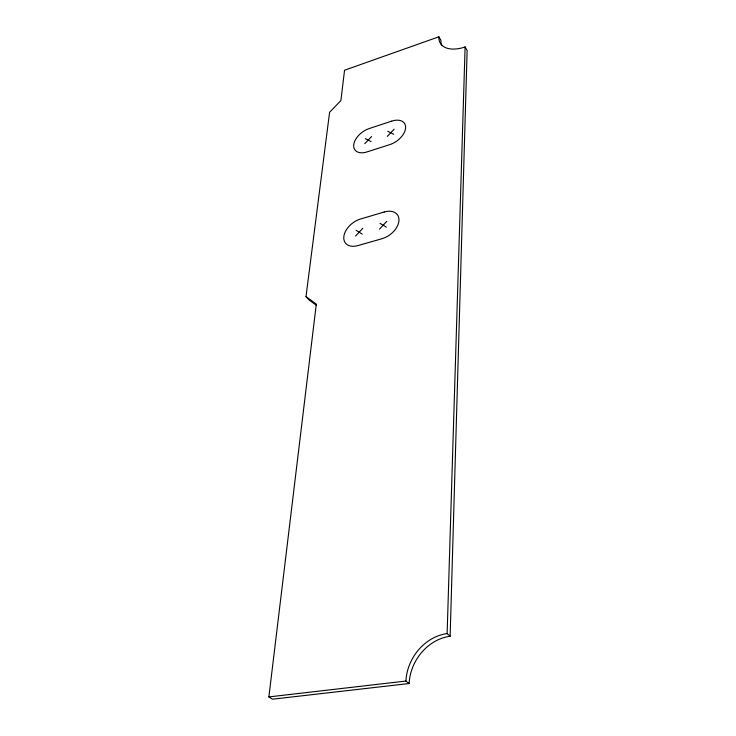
<?xml version="1.0" encoding="UTF-8"?>
<svg xmlns="http://www.w3.org/2000/svg" width="736" height="736" viewBox="0 0 736 736"><rect width="100%" height="100%" fill="white"/><g stroke="black" fill="none" stroke-linecap="round" stroke-linejoin="round"><path stroke-width="1.1" d="M306.01 296.608L316.305 304.134L268.87 696.918L272.467 699.2L409.124 683.523A45.448 38.704 -60.8 0 1 450.138 636.254L467.13 50.471L465.106 46.92A30.093 17.259 -31.9 0 1 438.858 36.8L344.549 70.233L340.888 100.584L329.599 112.268L306.01 296.608L308.743 299.699L316.452 305.348M268.87 696.918L405.913 681.039A45.641 38.769 -60.5 0 1 447.129 633.595L465.106 46.92M379.472 229.135L386.796 221.334M355.525 236.063L362.811 228.326M387.302 136.39L394.156 129.186M364.771 143.686L371.588 136.537M387.734 131.284L393.751 134.302M365.277 138.598L371.1 141.634M379.969 223.33L386.326 227.148M356.104 230.285L362.259 234.112M405.913 681.039L409.124 683.523M447.129 633.595L450.138 636.254M438.858 36.8L440.91 40.296A30.001 17.278 -31.8 0 0 441.692 45.31M391.69 121.146L369.316 128.506A16.496 9.982 -36 0 0 353.712 144.9A16.496 9.982 -36 0 0 367.025 151.91L389.758 144.624A16.661 10.138 -35.2 0 0 405.6 128.055A16.661 10.138 -35.2 0 0 391.69 121.146M384.229 212.005L360.456 219.024A17.535 11.371 -38 0 0 343.813 236.771A17.535 11.371 -38 0 0 357.862 245.603L382.03 238.703A17.71 11.574 -37 0 0 398.949 220.763A17.71 11.574 -37 0 0 384.229 212.005"/></g></svg>
